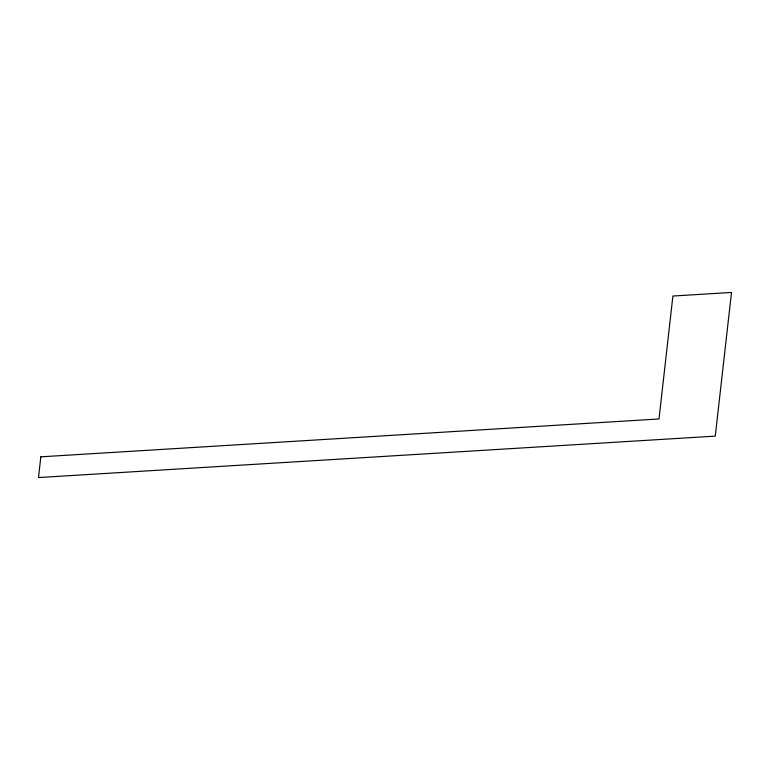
<?xml version="1.0" encoding="UTF-8"?>
<svg xmlns="http://www.w3.org/2000/svg" width="770" height="770" viewBox="0 0 770 770"><rect width="100%" height="100%" fill="white"/><g stroke="black" fill="none" stroke-linecap="round" stroke-linejoin="round"><path stroke-width="1.16" d="M40.839 456.822L38.5 477.554L715.272 436.118L731.5 292.446L672.893 296.036L659.005 418.967L40.839 456.822"/></g></svg>
